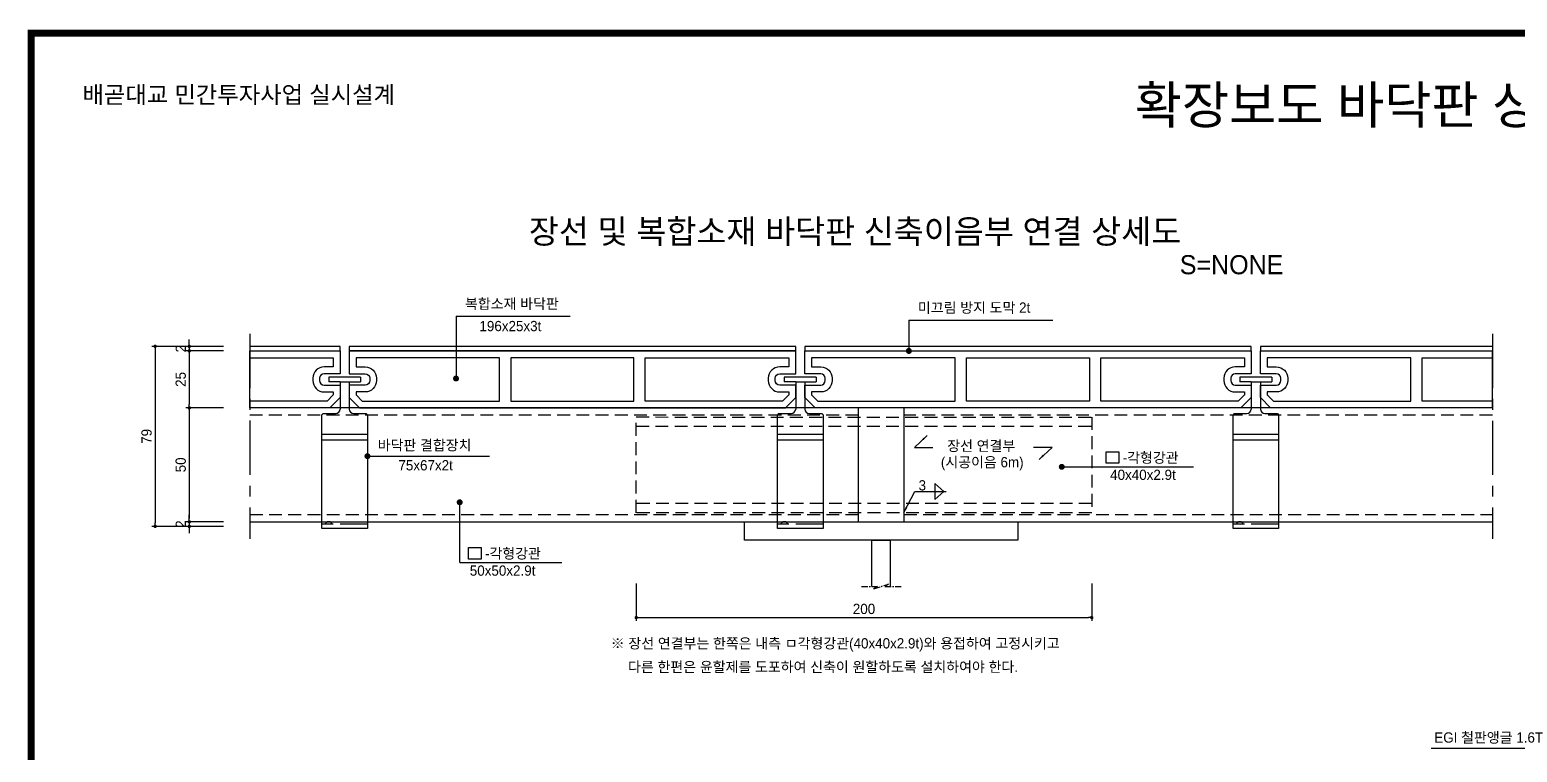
# Model space of a CAD drawing. Header units: millimetres. Extents: x 173610 to 224070, y -281283 to -269403.
# Drawn here: x 199085 to 203439, y -271707 to -269593 of the extents above; entities that cross this region are included whole.
import ezdxf
from ezdxf.enums import TextEntityAlignment as Align

# ---------------------------------------------------------------- set-up
doc = ezdxf.new("R2010")
doc.units = ezdxf.units.MM
for name, pattern in [('ACAD_ISO02W100', [15, 12, -3]), ('CENTER', [50.8, 31.75, -6.35, 6.35, -6.35]), ('HIDDEN', [0.375, 0.25, -0.125])]:
    doc.linetypes.add(name, pattern=pattern)
for name, color, linetype in [('$.치수선-본선', 140, 'Continuous'), ('CENTER', 1, 'CENTER'), ('CS-DIML', 1, 'Continuous'), ('CX-BORD', 3, 'Continuous'), ('CX-BORD-LIN1', 4, 'Continuous'), ('CX-BORD-TEX1', 7, 'Continuous'), ('CX-BORD-TEX2', 6, 'Continuous'), ('CX-BORD-TEX3', 4, 'Continuous'), ('CZ-TEX1', 6, 'Continuous'), ('DIM01', 1, 'Continuous'), ('DIML', 1, 'Continuous'), ('TEXT02', 6, 'Continuous'), ('난간기초', 4, 'Continuous')]:
    doc.layers.add(name, color=color, linetype=linetype)
doc.styles.add('MLTMHTXT', font='Dotum_1.TTF')
doc.styles.add('TB_BTXT', font='H2GTRE_1.TTF')
doc.styles.add('TB_TEXT', font='')
doc.styles.add('TEXT', font='Dotum_1.TTF')
doc.styles.add('돋움', font='Dotum_1.TTF')
doc.styles.get('TB_TEXT').set_extended_font_data('DotumChe')

# ---------------------------------------------------------------- blocks, each defined once
blk = doc.blocks.new('CXBLKA1')
at = {"layer": 'CX-BORD-LIN1', "const_width": 2}
blk.add_lwpolyline([(821, 20), (25, 20), (25, 574), (821, 574)], close=True, dxfattribs=at)
at = {"layer": 'CX-BORD-TEX1', "style": 'TB_BTXT'}
blk.add_attdef('UD_TITLE', text='', height=10, dxfattribs=at).set_placement((423, 553), align=Align.MIDDLE_CENTER)
at = {"layer": 'CX-BORD-TEX1', "style": 'MLTMHTXT', "width": 0.8, "flags": 4}
blk.add_attdef('EI_NAME', (69.69, 43.65), '', height=6, dxfattribs=at)
at = {"layer": 'CX-BORD-TEX1', "style": 'TB_BTXT', "flags": 4}
blk.add_attdef('CI_NAME', text='', height=5, dxfattribs=at).set_placement((85, 28), align=Align.MIDDLE_CENTER)
at = {"layer": 'CX-BORD-TEX2', "style": 'TB_BTXT'}
blk.add_attdef('PI_CNAME', text='', height=5, dxfattribs=at).set_placement((40, 552), align=Align.BOTTOM_LEFT)
blk.add_attdef('UD_SUBTITLE', text='', height=7, dxfattribs=at).set_placement((423, 538), align=Align.MIDDLE_CENTER)
at = {"layer": 'CX-BORD-TEX3', "style": 'TB_BTXT'}
blk.add_attdef('UD_CDNAME', text='', height=4, dxfattribs=at).set_placement((42, 544), align=Align.BOTTOM_LEFT)
at = {"layer": 'CX-BORD-TEX3', "style": 'TB_TEXT'}
for tag, height, p in [('PI_TITLE', 4.5, (243, 50)), ('DC_RNUM4', 3, (320, 52)), ('DC_RDATE4', 3.5, (353, 52.5)), ('DC_RAPP4', 3.5, (510, 52.5)), ('DC_RCHK4', 3.5, (550, 52.5)), ('DC_RDGN4', 3.5, (590, 52.5)), ('UD_CDIST', 4.5, (676, 50)), ('DC_RNUM3', 3, (320, 45)), ('DC_RDATE3', 3.5, (353, 45.4)), ('DC_RAPP3', 3.5, (510, 45.4)), ('DC_RCHK3', 3.5, (550, 45.4)), ('DC_RDGN3', 3.5, (590, 45.4)), ('FI_NAME', 4.5, (781, 44.87)), ('PI_CDNAME', 4.5, (243, 38)), ('DC_RNUM2', 3, (320, 38)), ('DC_RDATE2', 3.5, (353, 38.5)), ('DC_RAPP2', 3.5, (510, 38.5)), ('DC_RCHK2', 3.5, (550, 38.5)), ('DC_RDGN2', 3.5, (590, 38.5)), ('DA_HSCALE', 4.5, (658.5, 38)), ('DA_VSCALE', 4.5, (693, 38)), ('DI_TITLE', 4.5, (781, 37.87)), ('DC_RNUM1', 3, (320, 31)), ('DC_RDATE1', 3.5, (353, 31.5)), ('DC_RAPP1', 3.5, (510, 31.5)), ('DC_RCHK1', 3.5, (550, 31.5)), ('DC_RDGN1', 3.5, (590, 31.5)), ('DI_SUBTITLE', 3.5, (781, 30.87)), ('PA_CCLASS', 4.5, (204, 26.5)), ('PI_STAGE', 4.5, (283, 26.5)), ('DI_DRWNO', 4.5, (676, 26.5))]:
    blk.add_attdef(tag, text='', height=height, dxfattribs=at).set_placement(p, align=Align.MIDDLE_CENTER)
for tag, p in [('DC_RDES4', (377, 52.5)), ('DC_RDES3', (377, 45.4)), ('DC_RDES2', (377, 38.5)), ('DC_RDES1', (377, 31.5))]:
    blk.add_attdef(tag, text='', height=3.5, dxfattribs=at).set_placement(p, align=Align.MIDDLE_LEFT)
at = {"layer": 'CX-BORD-TEX3', "style": 'TB_TEXT', "flags": 1}
for tag, p in [('PI_ID', (24, 16)), ('PI_CCODE', (31, 16)), ('PA_DSDATE', (47, 16)), ('PA_DEDATE', (64, 16)), ('PA_CSDATE', (81, 16)), ('PA_CEDATE', (98, 16)), ('PA_CFDATE', (114, 16)), ('EI_ENAME', (132, 16)), ('EI_DEPT', (146, 16)), ('EI_PERSON', (158, 16)), ('EI_EMAIL', (174, 16)), ('CI_CATEG', (189, 16)), ('CI_ROLE', (204, 16)), ('CI_ONAME', (216, 16)), ('CI_ADDR', (232, 16)), ('CI_TEL', (246, 16)), ('CI_FAX', (257, 16)), ('CI_HPADDR', (270, 16)), ('CI_CODE', (287, 16)), ('CI_DEPT', (300, 16)), ('CI_PERSON', (312, 16)), ('CI_EMAIL', (329, 16)), ('CI_PROLE', (342, 16)), ('DI_MANCODE', (357, 16)), ('DI_CATEG', (377, 16)), ('DI_LDATE', (392, 16)), ('DI_PCLASS', (407, 16)), ('DI_MMCLASS', (424, 16)), ('DI_MSCLASS', (443, 16)), ('DI_ECLASS', (462, 16)), ('DI_FNAME', (478, 16)), ('DC_ONAME', (493, 16)), ('DC_NNAME', (510, 16)), ('FI_CODE', (529, 16)), ('FI_CLASS', (545, 16)), ('FI_ICODE1', (563, 16)), ('FI_ICODE2', (581, 16)), ('------------', (597, 16))]:
    blk.add_attdef(tag, p, '', height=2, dxfattribs=at)
blk = doc.blocks.new('_Dot')
at = {"layer": 'DIML', "color": 140, "linetype": 'Continuous'}
blk.add_line((0, 0), (-1, 0), dxfattribs=at)
at = {"layer": 'DIML', "color": 140, "linetype": 'Continuous', "const_width": 0.5}
blk.add_lwpolyline([(-0.25, 0, 1), (0.25, 0, 1)], format="xyb", close=True, dxfattribs=at)
blk = doc.blocks.new('고정클립')
for p, q in [((7, 66.5), (-7, 66.5)), ((-7, 66.5), (-7, 64.5)), ((7, 66.5), (7, 64.5)), ((-2, 64.5), (-7, 64.5)), ((-2, 64.5), (-2, 52.5)), ((2, 64.5), (2, 52.5)), ((2, 64.5), (7, 64.5)), ((-9.5, 50.5), (-10, 50)), ((-10, 0), (-10, 50)), ((-9.5, 50.5), (-4, 50.5)), ((4, 50.5), (9.5, 50.5)), ((9.5, 50.5), (10, 50)), ((10, 50), (10, 0)), ((10, 41.3), (-10, 41.3)), ((10, 38.9), (-10, 38.9)), ((10, 0), (-10, 0))]:
    blk.add_line(p, q)
at = {"ltscale": 0.5}
blk.add_line((-2, 64.5), (2, 64.5), dxfattribs=at)
at = {"linetype": 'ACAD_ISO02W100'}
blk.add_line((10, 2), (-10, 2), dxfattribs=at)
for centre, radius, start, end in [((-4, 52.5), 2, 270, 0), ((4, 52.5), 2, 180, 270), ((-7, 1.38), 1.63, 22.61986, 157.38014)]:
    blk.add_arc(centre, radius, start, end)

msp = doc.modelspace()

# ---------------------------------------------------------------- linework, layer by layer
at = {"layer": '$.치수선-본선', "color": 140}
for p, q in [((199552.3249, -270519.463), (199442.327, -270519.463)), ((199452.327, -270529.463), (199452.327, -271036.1279)), ((199652.3226, -270532.7963), (199542.3226, -270532.7963)), ((199652.3228, -270519.463), (199542.3249, -270519.463)), ((199652.3226, -270532.7963), (199542.3249, -270532.7963)), ((199552.3249, -270509.463), (199552.3249, -270499.463)), ((199552.3249, -270519.463), (199552.3249, -270532.7963)), ((199552.3226, -270542.7963), (199552.3226, -270689.4612)), ((199552.3249, -270542.7963), (199552.3249, -270552.7963)), ((199652.3204, -270699.4612), (199542.3226, -270699.4612)), ((199652.3226, -270699.4612), (199542.3226, -270699.4612)), ((199552.3226, -270709.4612), (199552.3226, -271022.7946)), ((199552.3249, -271022.7946), (199552.3249, -271012.7946)), ((199552.3177, -271046.1279), (199442.327, -271046.1279)), ((199652.3204, -271032.7946), (199542.3226, -271032.7946)), ((199652.3228, -271032.7946), (199542.3249, -271032.7946)), ((199652.3226, -271046.1279), (199542.3249, -271046.1279)), ((199552.3249, -271032.7946), (199552.3249, -271046.1279)), ((199552.3249, -271056.1279), (199552.3249, -271066.1279)), ((200860.3892, -271212.8376), (200860.3858, -271322.8376)), ((202193.7225, -271212.8777), (202193.7192, -271322.8777)), ((200870.3861, -271312.8379), (202183.7195, -271312.8774))]:
    msp.add_line(p, q, dxfattribs=at)
at = {"color": 25}
for p, q in [((199729.6019, -270699.4612), (199729.6019, -270532.7963)), ((203366.35, -270699.463), (203366.35, -270532.7963))]:
    msp.add_line(p, q, dxfattribs=at)
for p, q in [((203366.35, -270699.4612), (199729.5977, -270699.4612)), ((201510.4229, -270699.4429), (201510.4129, -271032.7762)), ((201643.7563, -270699.4439), (201643.7462, -271032.7772)), ((199729.5919, -271032.7946), (203366.3399, -271032.7946))]:
    msp.add_line(p, q)
at = {"linetype": 'HIDDEN', "ltscale": 150}
for p, q in [((201510.4223, -270720.7762), (199729.5977, -270720.789)), ((203366.3493, -270720.7876), (201643.7556, -270720.7772)), ((199729.5925, -271011.4556), (201510.4136, -271011.4429)), ((201643.7469, -271011.4439), (203366.3406, -271011.4542))]:
    msp.add_line(p, q, dxfattribs=at)
at = {"color": 25}
for points in [[(199729.6019, -270532.7963), (199993.7041, -270532.7963), (199993.7041, -270519.463), (199729.6019, -270519.463)], [(203366.3475, -270519.463), (202687.0374, -270519.463), (202687.0374, -270532.7963), (203366.3475, -270532.7963)], [(203366.35, -270679.463), (203160.3708, -270679.463), (203160.3708, -270552.7963), (203366.35, -270552.7963)]]:
    msp.add_lwpolyline(points, dxfattribs=at)
for points in [[(199729.6019, -270532.7963), (199993.7041, -270532.7963), (199993.7041, -270599.463), (199947.0374, -270599.463, 0.414213562), (199933.7041, -270612.7963), (199933.7041, -270619.463, 0.414213562), (199947.0374, -270632.7963), (199993.7041, -270632.7963), (199993.7041, -270669.463), (199963.7041, -270699.463), (199729.6019, -270699.463)], [(203366.35, -270699.463), (202717.0374, -270699.463), (202687.0374, -270669.463), (202687.0374, -270632.7963), (202733.7041, -270632.7963, 0.414213562), (202747.0374, -270619.463), (202747.0374, -270612.7963, 0.414213562), (202733.7041, -270599.463), (202687.0374, -270599.463), (202687.0374, -270532.7963), (203366.35, -270532.7963)], [(199729.6019, -270552.7963), (199973.7041, -270552.7963), (199973.7041, -270579.463), (199947.0374, -270579.463, 0.414213562), (199913.7041, -270612.7963), (199913.7041, -270619.463, 0.414213562), (199947.0374, -270652.7963), (199973.7041, -270652.7963), (199973.7041, -270661.1787), (199955.4198, -270679.463), (199729.6019, -270679.463)]]:
    msp.add_lwpolyline(points, format="xyb", dxfattribs=at)
for points in [[(200020.3708, -270519.463), (200020.3708, -270532.7963), (201327.0374, -270532.7963), (201327.0374, -270519.463)], [(201353.7041, -270519.463), (201353.7041, -270532.7963), (202660.3708, -270532.7963), (202660.3708, -270519.463)], [(200853.7041, -270679.463), (200853.7041, -270552.7963), (200493.7041, -270552.7963), (200493.7041, -270679.463)], [(201827.0374, -270679.463), (201827.0374, -270552.7963), (202187.0374, -270552.7963), (202187.0374, -270679.463)]]:
    msp.add_lwpolyline(points, close=True, dxfattribs=at)
for points in [[(200020.3708, -270669.463), (200050.3708, -270699.463), (201297.0374, -270699.463), (201327.0374, -270669.463), (201327.0374, -270632.7963), (201280.3708, -270632.7963, -0.414213562), (201267.0374, -270619.463), (201267.0374, -270612.7963, -0.414213562), (201280.3708, -270599.463), (201327.0374, -270599.463), (201327.0374, -270532.7963), (200020.3708, -270532.7963), (200020.3708, -270599.463), (200067.0374, -270599.463, -0.414213562), (200080.3708, -270612.7963), (200080.3708, -270619.463, -0.414213562), (200067.0374, -270632.7963), (200020.3708, -270632.7963)], [(202660.3708, -270669.463), (202630.3708, -270699.463), (201383.7041, -270699.463), (201353.7041, -270669.463), (201353.7041, -270632.7963), (201400.3708, -270632.7963, 0.414213562), (201413.7041, -270619.463), (201413.7041, -270612.7963, 0.414213562), (201400.3708, -270599.463), (201353.7041, -270599.463), (201353.7041, -270532.7963), (202660.3708, -270532.7963), (202660.3708, -270599.463), (202613.7041, -270599.463, 0.414213562), (202600.3708, -270612.7963), (202600.3708, -270619.463, 0.414213562), (202613.7041, -270632.7963), (202660.3708, -270632.7963)], [(200040.3708, -270661.1787), (200058.655, -270679.463), (200460.3708, -270679.463), (200460.3708, -270552.7963), (200040.3708, -270552.7963), (200040.3708, -270579.463), (200067.0374, -270579.463, -0.414213562), (200100.3708, -270612.7963), (200100.3708, -270619.463, -0.414213562), (200067.0374, -270652.7963), (200040.3708, -270652.7963)], [(201288.7531, -270679.463), (200887.0374, -270679.463), (200887.0374, -270552.7963), (201307.0374, -270552.7963), (201307.0374, -270579.463), (201280.3708, -270579.463, 0.414213562), (201247.0374, -270612.7963), (201247.0374, -270619.463, 0.414213562), (201280.3708, -270652.7963), (201307.0374, -270652.7963), (201307.0374, -270661.1787)], [(201391.9884, -270679.463), (201793.7041, -270679.463), (201793.7041, -270552.7963), (201373.7041, -270552.7963), (201373.7041, -270579.463), (201400.3708, -270579.463, -0.414213562), (201433.7041, -270612.7963), (201433.7041, -270619.463, -0.414213562), (201400.3708, -270652.7963), (201373.7041, -270652.7963), (201373.7041, -270661.1787)], [(202640.3708, -270661.1787), (202622.0865, -270679.463), (202220.3708, -270679.463), (202220.3708, -270552.7963), (202640.3708, -270552.7963), (202640.3708, -270579.463), (202613.7041, -270579.463, 0.414213562), (202580.3708, -270612.7963), (202580.3708, -270619.463, 0.414213562), (202613.7041, -270652.7963), (202640.3708, -270652.7963)], [(202725.3217, -270679.463), (203127.0374, -270679.463), (203127.0374, -270552.7963), (202707.0374, -270552.7963), (202707.0374, -270579.463), (202733.7041, -270579.463, -0.414213562), (202767.0374, -270612.7963), (202767.0374, -270619.463, -0.414213562), (202733.7041, -270652.7963), (202707.0374, -270652.7963), (202707.0374, -270661.1787)]]:
    msp.add_lwpolyline(points, format="xyb", close=True, dxfattribs=at)
at = {"layer": 'CENTER', "ltscale": 5}
for points in [[(199729.6019, -270482.7965), (199729.6019, -271082.7944)], [(203366.3475, -270482.9059), (203366.3475, -271082.9038)]]:
    msp.add_lwpolyline(points, dxfattribs=at)
at = {"layer": 'CENTER', "lineweight": -2, "ltscale": 0.6}
msp.add_lwpolyline([(201519.252, -271221.8642), (201566.4436, -271221.8656), (201555.8265, -271228.9432), (201598.2943, -271214.7887), (201587.6772, -271221.8663), (201635.929, -271221.8677)], dxfattribs=at)
at = {"layer": 'DIM01', "color": 1}
for p, q in [((200332.9357, -270431.1322), (200332.9514, -270613.4692)), ((200332.9357, -270431.1322), (200667.4318, -270431.1322)), ((201658.3381, -270442.5302), (201658.3539, -270532.7963)), ((201658.3381, -270442.5302), (202079.7501, -270442.5302)), ((202105.9664, -270871.9126), (202491.7887, -270871.8767))]:
    msp.add_line(p, q, dxfattribs=at)
at = {"layer": 'DIM01'}
for p, q in [((201712.3339, -270779.9449), (201674.4176, -270814.9811)), ((201674.4176, -270814.9811), (201728.7406, -270814.9764)), ((202077.4489, -270814.947), (202023.1259, -270814.9516)), ((202039.5326, -270849.9831), (202077.4489, -270814.947)), ((200073.7041, -270840.6796), (200431.0872, -270840.6796)), ((200343.6999, -271152.1429), (200343.6769, -270975.5197)), ((200343.6829, -271152.1687), (200642.8818, -271152.1429)), ((203560.8802, -271695.9204), (203187.3035, -271695.9204))]:
    msp.add_line(p, q, dxfattribs=at)
at = {"layer": 'DIM01', "color": 7}
for p, q in [((201734.8328, -270920.5052), (201734.8287, -270967.3802)), ((201734.8328, -270920.5052), (201760.5192, -270943.9449)), ((201760.5192, -270943.9449), (201734.8287, -270967.3802))]:
    msp.add_line(p, q, dxfattribs=at)
at = {"layer": 'DIM01', "extrusion": (0, 0, -1)}
for p, q in [((201643.7122, -271005.8452), (201675.3618, -270943.9376)), ((201675.3618, -270943.9376), (201767.3357, -270943.9455))]:
    msp.add_line(p, q, dxfattribs=at)
at = {"layer": 'DIM01', "color": 1, "const_width": 8.75}
for points in [[(201662.7289, -270532.7959, -1), (201653.9789, -270532.7967, -1)], [(200337.3264, -270613.4689, -1), (200328.5764, -270613.4696, -1)], [(200069.3291, -270840.6792, 1), (200078.0791, -270840.68, 1)], [(202110.3414, -270871.9123, 1), (202101.5914, -270871.913, 1)], [(200348.0519, -270975.5193, -1), (200339.3019, -270975.52, -1)]]:
    msp.add_lwpolyline(points, format="xyb", close=True, dxfattribs=at)
at = {"layer": 'DIM01'}
for points in [[(201697.8043, -270789.4807), (201712.3339, -270779.9449), (201701.6824, -270793.6776)], [(202054.0622, -270840.4473), (202039.5326, -270849.9831), (202050.1841, -270836.2505)]]:
    msp.add_solid(points, dxfattribs=at)
at = {"layer": 'DIM01', "extrusion": (0, 0, -1)}
msp.add_solid([(-201649.0813, -270988.9358), (-201643.7122, -271005.8452), (-201654.2752, -270991.5911)], dxfattribs=at)
at = {"layer": 'TEXT02', "color": 7}
for points in [[(202273.2776, -270828.0831), (202273.2805, -270861.4162), (202235.9171, -270861.4194), (202235.9143, -270828.0863)], [(200406.9515, -271108.3508), (200406.9543, -271141.6839), (200369.591, -271141.6871), (200369.5881, -271108.354)]]:
    msp.add_lwpolyline(points, close=True, dxfattribs=at)
at = {"layer": '난간기초', "linetype": 'HIDDEN', "ltscale": 150}
for p, q in [((200860.4213, -270752.7566), (202193.7547, -270752.7968)), ((202193.7478, -270979.4634), (200860.4145, -270979.4233))]:
    msp.add_line(p, q, dxfattribs=at)
msp.add_lwpolyline([(200860.4137, -271006.09), (200860.4221, -270726.09), (202193.7555, -270726.1301), (202193.747, -271006.1301)], close=True, dxfattribs=at)
at = {"layer": '난간기초'}
msp.add_lwpolyline([(201177.0796, -271032.7617), (201977.0796, -271032.7917), (201977.078, -271086.1251), (201177.078, -271086.095)], close=True, dxfattribs=at)
msp.add_lwpolyline([(201550.3937, -271221.8652), (201550.4113, -271086.1092), (201603.7446, -271086.1108), (201603.7271, -271221.8668)], dxfattribs=at)

# ---------------------------------------------------------------- block references
at = {"xscale": 6.666666666686069, "yscale": 6.666666666686069, "zscale": 6.666666666686069}
for p in [(200007.0374, -271052.7963), (201340.3708, -271052.7963), (202673.7041, -271052.7963)]:
    msp.add_blockref('고정클립', p, dxfattribs=at)
at = {"layer": 'CS-DIML', "color": 1}
for p, xscale, yscale, zscale, rotation in [((199452.327, -270519.463), 10, 10, 10, 90), ((199552.3226, -270532.7963), 10, 10, 10, 90), ((199552.3249, -270519.463), 10, 10, 10, 270), ((199552.3249, -270532.7963), 10, 10, 10, 90), ((199552.3226, -270699.4612), 10, 10, 10, 270), ((199552.3226, -270699.4612), 10, 10, 10, 90), ((199452.327, -271046.1279), 10, 10, 10, 270), ((199552.3226, -271032.7946), 10, 10, 10, 270), ((199552.3249, -271032.7946), 10, 10, 10, 270), ((199552.3249, -271046.1279), 10, 10, 10, 90), ((200860.3861, -271312.8376), 9.999999999984036, 9.999999999985448, 9.999999999984036, 179.9982765044823), ((202193.7195, -271312.8777), 9.999999999984036, 9.999999999985448, 9.999999999984036, 359.9982765044824)]:
    msp.add_blockref('_Dot', p, dxfattribs=dict(at, xscale=xscale, yscale=yscale, zscale=zscale, rotation=rotation))
at = {"layer": 'CX-BORD'}
ref = msp.add_blockref('CXBLKA1', (198839.6593, -275343.0251), dxfattribs=dict(at, xscale=10, yscale=10, zscale=10))
ref.add_attrib('UD_TITLE', '확장보도 바닥판 상세도 ', dxfattribs={"layer": 'CX-BORD-TEX1', "height": 110, "style": 'TB_BTXT'}).set_placement((203069.6593, -269813.0251), align=Align.MIDDLE_CENTER)
ref.add_attrib('PI_CNAME', '배곧대교 민간투자사업 실시설계', dxfattribs={"layer": 'CX-BORD-TEX2', "height": 50, "style": 'TB_BTXT'}).set_placement((199239.6593, -269823.0251), align=Align.BOTTOM_LEFT)

# ---------------------------------------------------------------- texts
at = {"layer": '$.치수선-본선', "color": 140, "char_height": 30, "attachment_point": 5, "style": 'TEXT'}
for s, insert, rotation in [('\\A1;2', (199527.3249, -270526.1296), 90), ('\\A1;25', (199527.3023, -270616.1288), 90), ('\\A1;79', (199427.3067, -270782.7954), 90), ('\\A1;50', (199527.3023, -270866.1279), 90), ('\\A1;2', (199527.3249, -271039.4612), 90), ('\\A1;200', (201527.0536, -271287.8373), 359.9982765)]:
    msp.add_mtext(s, dxfattribs=dict(at, insert=insert, rotation=rotation))
at = {"layer": 'CZ-TEX1', "style": 'TB_BTXT'}
msp.add_text('장선 및 복합소재 바닥판 신축이음부 연결 상세도', height=70, dxfattribs=at).set_placement((201501.0271, -270183.148), align=Align.MIDDLE_CENTER)
msp.add_text('S=NONE', height=56, dxfattribs=at).set_placement((202602.8639, -270308.4401), align=Align.CENTER)
at = {"layer": 'TEXT02', "color": 7, "style": '돋움'}
for s, p in [('복합소재 바닥판', (200359.3369, -270394.6445)), ('미끄림 방지 도막 2t', (201684.7394, -270406.0425)), ('196x25x3t', (200401.5202, -270459.9844))]:
    msp.add_text(s, height=30, rotation=0.004947, dxfattribs=at).set_placement(p, align=Align.MIDDLE_LEFT)
for s, rotation, p in [('바닥판 결합장치', 0.004947, (200103.7526, -270823.6998)), ('-각형강관', 0.004947, (202284.1785, -270860.0584)), ('75x67x2t', 0.004947, (200164.3675, -270882.3531)), ('40x40x2.9t', 0.004947, (202247.4649, -270910.2126)), ('3', 359.995053, (201686.7876, -270941.027)), ('-각형강관', 0.004947, (200417.8523, -271140.3261)), ('50x50x2.9t', 0.004947, (200373.2884, -271190.4837)), ('EGI 철판앵글 1.6T', 0.004947, (203196.1457, -271678.9121))]:
    msp.add_text(s, height=30, rotation=rotation, dxfattribs=at).set_placement(p)
for s, p in [('장선 연결부', (201870.2398, -270825.5767)), ('(시공이음 6m)', (201873.0686, -270873.3417))]:
    msp.add_text(s, height=30, rotation=0.004947, dxfattribs=at).set_placement(p, align=Align.CENTER)
at = {"layer": 'TEXT02', "color": 7, "char_height": 30, "attachment_point": 1, "rotation": 0.004947, "style": '돋움'}
for s, insert in [('※ 장선 연결부는 한쪽은 내측 ㅁ각형강관(40x40x2.9t)와 용접하여 고정시키고 ', (200785.6225, -271373.3569)), ('다른 한편은 윤할제를 도포하여 신축이 원할하도록 설치하여야 한다.', (200836.5078, -271442.3454))]:
    msp.add_mtext(s, dxfattribs=dict(at, insert=insert))

doc.saveas('drawing.dxf')
